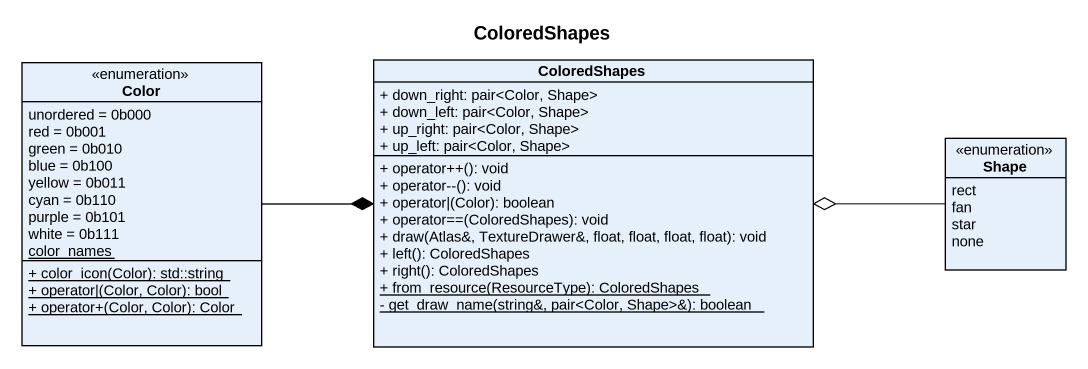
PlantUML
@startuml
title ColoredShapes
hide circle
hide empty members
skinparam classAttributeIconSize 0
enum Color {
  unordered = 0b000
  red = 0b001
  green = 0b010
  blue = 0b100
  yellow = 0b011
  cyan = 0b110
  purple = 0b101
  white = 0b111
  {static} color_names
  {static} + color_icon(Color): std::string
  {static} + operator|(Color, Color): bool
  {static} + operator+(Color, Color): Color
}
class ColoredShapes {
  + down_right: pair~<Color, Shape>
  + down_left: pair~<Color, Shape>
  + up_right: pair~<Color, Shape>
  + up_left: pair~<Color, Shape>
  + operator++(): void
  + operator--(): void
  + operator|(Color): boolean
  + operator==(ColoredShapes): void
  + draw(Atlas&, TextureDrawer&, float, float, float, float): void
  + left(): ColoredShapes
  + right(): ColoredShapes
  {static} + from_resource(ResourceType): ColoredShapes
  {static} - get_draw_name(string&, pair~<Color, Shape>&): boolean
}
enum Shape {
  rect
  fan
  star
  none
}
Color -right-* ColoredShapes
Shape -left-o ColoredShapes
@enduml
